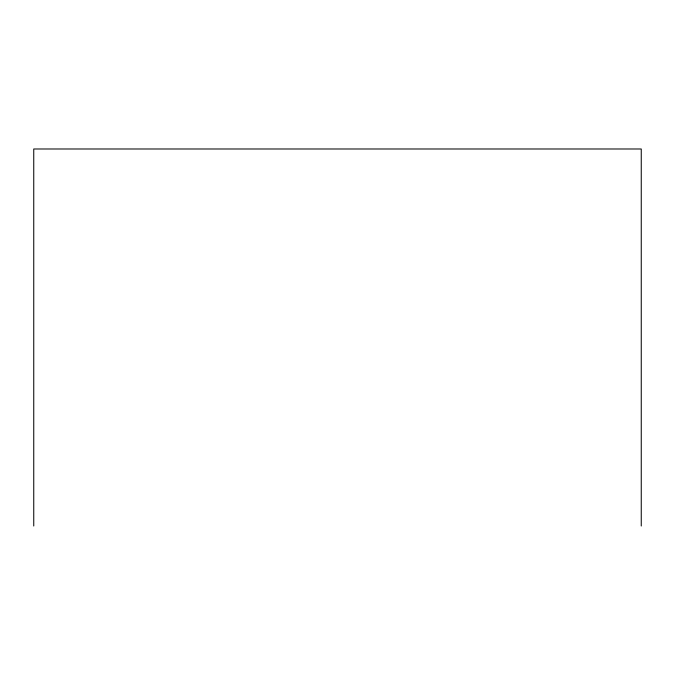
<?xml version="1.0" encoding="UTF-8"?>
<svg xmlns="http://www.w3.org/2000/svg" width="675" height="675" viewBox="0 0 675 675"><rect width="100%" height="100%" fill="white"/><g stroke="black" fill="none" stroke-linecap="round" stroke-linejoin="round"><path stroke-width="1.01" d="M641.25 526.011L641.25 148.989L33.75 148.989L33.75 526.011"/></g></svg>
